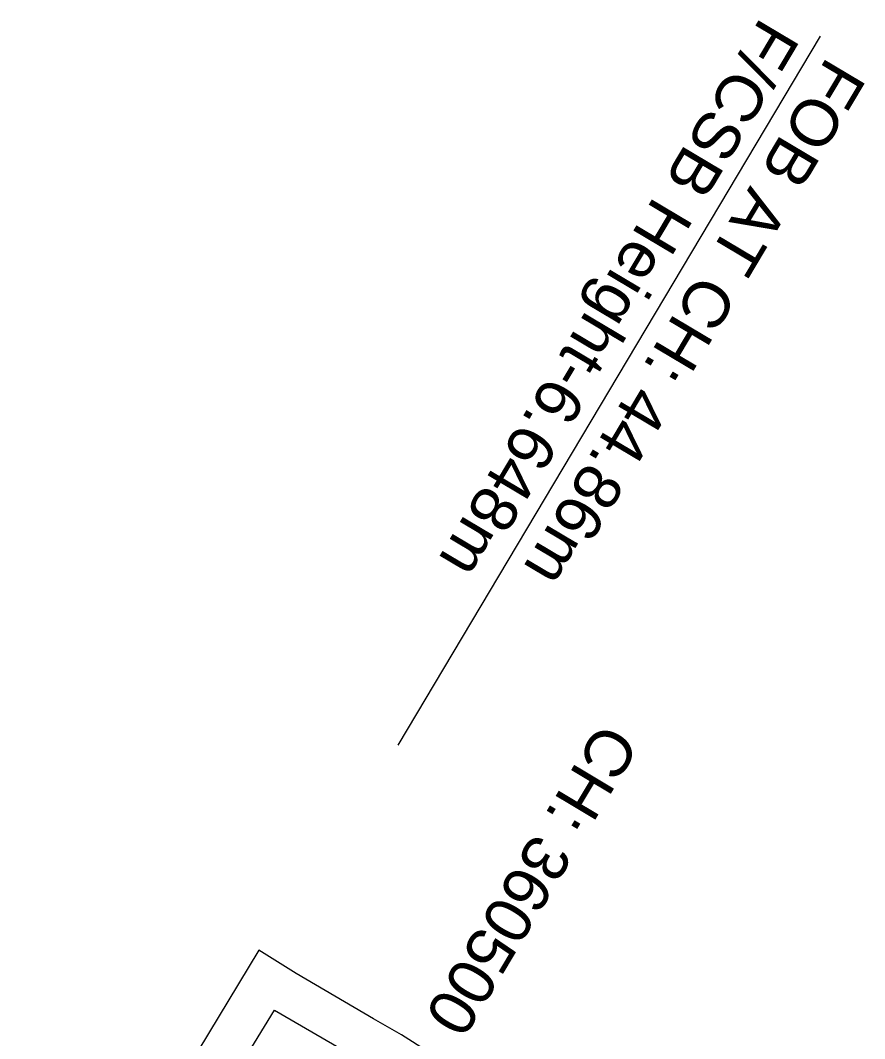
# Model space of a CAD drawing. Header units: metres. Extents: x 593168 to 611286, y 3401475 to 3412398.
# Drawn here: x 593686.2 to 593731.8, y 3412101.2 to 3412156.2 of the extents above; entities that cross this region are included whole.
import ezdxf

# ---------------------------------------------------------------- set-up
doc = ezdxf.new("R2010")
doc.units = ezdxf.units.M
doc.header["$MEASUREMENT"] = 0
for name, color, linetype, lineweight in [('Existing IR Chainage', 7, 'Continuous', 0), ("SANEHWAL STN. SRJ'S", 251, 'Continuous', 0), ('Step', 7, 'Continuous', 0)]:
    doc.layers.add(name, color=color, linetype=linetype, lineweight=lineweight)
doc.styles.add('Style-Arial', font='arial.ttf')

msp = doc.modelspace()

# ---------------------------------------------------------------- linework, layer by layer
at = {"layer": "SANEHWAL STN. SRJ'S", "lineweight": 13, "elevation": 263.4107, "flags": 128}
msp.add_lwpolyline([(593729.384, 3412155.3483), (593706.5864, 3412117.053)], dxfattribs=at)
at = {"layer": 'Step'}
msp.add_polyline3d([(593677.4439, 3412066.0337, 263.8018), (593699.9409, 3412102.7576, 263.3199), (593704.1784, 3412100.2816, 260.7567), (593705.6107, 3412099.4508, 260.7677), (593710.0805, 3412096.8408, 258.1275), (593710.5865, 3412096.5806, 258.1165), (593712.0977, 3412095.5473, 257.1607), (593713.273, 3412097.367, 257.0708), (593711.6323, 3412098.2968, 258.1075), (593711.1129, 3412098.6696, 258.1065), (593706.7912, 3412101.4193, 260.7767), (593705.275, 3412102.282, 260.7637), (593701.1024, 3412104.7316, 263.3069), (593699.0991, 3412105.9853, 263.3399), (593675.6112, 3412067.1392, 263.3449)], dxfattribs=at)

# ---------------------------------------------------------------- texts
at = {"layer": 'Existing IR Chainage', "color": 7, "lineweight": 0, "insert": (593709.04, 3412101.7843), "char_height": 2.5, "attachment_point": 6, "rotation": 239.09085, "line_spacing_factor": 0.60036, "style": 'Style-Arial'}
msp.add_mtext('CH: 360500', dxfattribs=at)
at = {"layer": "SANEHWAL STN. SRJ'S", "lineweight": 13, "insert": (593728.7471, 3412154.9299), "char_height": 2.5, "width": 48.267487, "attachment_point": 4, "rotation": 239.23426, "line_spacing_factor": 0.648, "style": 'Style-Arial'}
msp.add_mtext('\\pxsm1;FOB AT CH: 44.86m \\PF/CSB Height-6.648m', dxfattribs=at)

doc.saveas('drawing.dxf')
